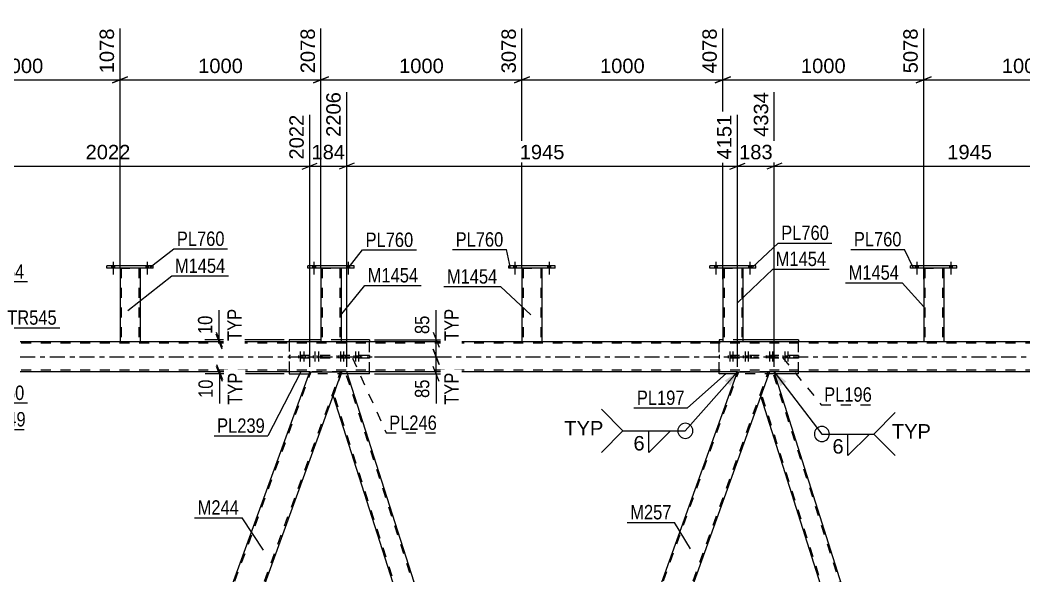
# Model space of a CAD drawing. Header units: millimetres. Extents: x -112 to 729, y -410 to 184.
# Drawn here: x 20.3 to 220.1, y -43.6 to 67 of the extents above; entities that cross this region are included whole.
import ezdxf

# ---------------------------------------------------------------- set-up
doc = ezdxf.new("R2010")
doc.units = ezdxf.units.MM
doc.linetypes.add('DXK_LINE_DOT2', pattern=[3.9198, 1.9599, -1.9599])
doc.linetypes.add('DXK_LINE_DOT3', pattern=[5.9187, 2.979, -0.9799, 0.9799, -0.9799])
doc.styles.add('Arial', font='ARIAL.TTF', dxfattribs={"height": 0.2})
doc.styles.add('Arial Narrow', font='ARIALN.TTF', dxfattribs={"height": 0.2})

# ---------------------------------------------------------------- blocks, each defined once
blk = doc.blocks.new('Part-318931512-2556 - 2534')
at = {"color": 2, "linetype": 'Continuous'}
for p, q in [((34.65, -122), (77.96, -3)), ((41.03, -122), (84.35, -3)), ((77.96, -3), (84.35, -3)), ((40.99, -122), (34.65, -122)), ((41.03, -122), (40.99, -122))]:
    blk.add_line(p, q, dxfattribs=at)
at = {"color": 7, "linetype": 'DXK_LINE_DOT2'}
for p, q in [((34.9, -122), (78.22, -3)), ((40.78, -122), (84.09, -3))]:
    blk.add_line(p, q, dxfattribs=at)
blk = doc.blocks.new('Part-318931512-2621 - 2534')
at = {"color": 2, "linetype": 'Continuous'}
for p, q in [((120.24, -122), (163.11, -3)), ((169.49, -3), (126.62, -122)), ((163.11, -3), (168.98, -3)), ((168.98, -3), (169.49, -3)), ((126.11, -122), (120.24, -122)), ((126.58, -122), (126.11, -122)), ((126.62, -122), (126.58, -122))]:
    blk.add_line(p, q, dxfattribs=at)
at = {"color": 7, "linetype": 'DXK_LINE_DOT2'}
for p, q in [((120.49, -122), (163.36, -3)), ((126.36, -122), (169.23, -3)), ((126.11, -122), (126.47, -122))]:
    blk.add_line(p, q, dxfattribs=at)
blk = doc.blocks.new('Part-318931512-2614 - 2534')
at = {"color": 2, "linetype": 'Continuous'}
for p, q in [((169.5, -3), (168.3, -6.29)), ((206.65, -117.23), (170.43, -3)), ((203.97, -122), (167.76, -7.81))]:
    blk.add_line(p, q, dxfattribs=at)
at = {"color": 7, "linetype": 'DXK_LINE_DOT2'}
for p, q in [((170.43, -3), (169.5, -3)), ((206.52, -117.6), (170.18, -3)), ((167.75, -7.8), (168.3, -6.29)), ((167.76, -7.81), (167.75, -7.8)), ((167.75, -7.8), (167.76, -7.81)), ((204.22, -122), (167.89, -7.43)), ((204.92, -122), (206.65, -117.23)), ((203.97, -122), (204.92, -122))]:
    blk.add_line(p, q, dxfattribs=at)
blk = doc.blocks.new('Part-318931512-2576 - 2534')
at = {"color": 7, "linetype": 'DXK_LINE_DOT2'}
for p, q in [((89.83, 0.24), (73.84, 0.24)), ((73.84, 0.24), (73.84, -0.24)), ((80.35, 0.24), (80.35, -0.24)), ((83.42, -0.24), (83.42, 0.24)), ((89.83, 0.24), (89.83, -0.24)), ((89.83, -0.24), (73.84, -0.24))]:
    blk.add_line(p, q, dxfattribs=at)
blk = doc.blocks.new('Bolt-318931512-2593 - 2534')
at = {"linetype": 'Continuous'}
for points in [[(118.51, 17.63), (119.07, 17.63), (119.07, 18.11), (118.51, 18.11)], [(118.51, 17.63), (119.07, 17.63), (119.07, 18.11), (118.51, 18.11)], [(125.31, 17.63), (125.87, 17.63), (125.87, 18.11), (125.31, 18.11)], [(125.31, 17.63), (125.87, 17.63), (125.87, 18.11), (125.31, 18.11)]]:
    blk.add_hatch(color=1, dxfattribs=at).paths.add_polyline_path(points)
at = {"color": 1, "linetype": 'Continuous'}
for p, q in [((118.51, 18.11), (118.51, 17.63)), ((118.51, 18.11), (118.51, 17.63)), ((118.79, 18.91), (118.79, 16.39)), ((118.79, 18.91), (118.79, 16.39)), ((119.07, 18.11), (119.07, 17.63)), ((119.07, 18.11), (119.07, 17.63)), ((125.31, 18.11), (125.31, 17.63)), ((125.31, 18.11), (125.31, 17.63)), ((125.59, 18.91), (125.59, 16.39)), ((125.59, 18.91), (125.59, 16.39)), ((125.87, 18.11), (125.87, 17.63)), ((125.87, 18.11), (125.87, 17.63))]:
    blk.add_line(p, q, dxfattribs=at)
blk = doc.blocks.new('Bolt-318931512-2594 - 2534')
at = {"color": 1, "linetype": 'DXK_LINE_DOT2'}
for p, q in [((169.15, 0.24), (169.15, -0.24)), ((169.51, 1.04), (169.51, -1.96)), ((169.75, 0.24), (169.75, -0.24)), ((169.87, 0.24), (169.87, -0.24)), ((170.11, 1.04), (170.11, -1.96)), ((170.47, 0.24), (170.47, -0.24)), ((172.17, 0.24), (172.17, -0.24)), ((172.53, 1.04), (172.53, -1.96)), ((172.77, 0.24), (172.77, -0.24)), ((172.89, 0.24), (172.89, -0.24)), ((173.13, 1.04), (173.13, -1.96)), ((173.49, 0.24), (173.49, -0.24))]:
    blk.add_line(p, q, dxfattribs=at)
blk = doc.blocks.new('Bolt-318931512-2689 - 2534')
at = {"color": 1, "linetype": 'DXK_LINE_DOT2'}
for p, q in [((75.69, 0.24), (75.69, -0.24)), ((76.05, 1.04), (76.05, -2.16)), ((76.41, 0.24), (76.41, -0.24)), ((76.41, 0.24), (76.41, -0.24)), ((76.77, 1.04), (76.77, -2.16)), ((77.13, 0.24), (77.13, -0.24)), ((78.62, 0.24), (78.62, -0.24)), ((78.98, 1.04), (78.98, -2.16)), ((79.34, 0.24), (79.34, -0.24)), ((79.35, 0.24), (79.35, -0.24)), ((79.71, 1.04), (79.71, -2.16)), ((80.07, 0.24), (80.07, -0.24))]:
    blk.add_line(p, q, dxfattribs=at)
blk = doc.blocks.new('Bolt-318931512-2728 - 2534')
at = {"color": 1, "linetype": 'DXK_LINE_DOT2'}
for p, q in [((161.24, 0.24), (161.24, -0.24)), ((161.6, 1.04), (161.6, -1.96)), ((161.85, 0.24), (161.85, -0.24)), ((161.96, 0.24), (161.96, -0.24)), ((162.21, 1.04), (162.21, -1.96)), ((162.57, 0.24), (162.57, -0.24)), ((164.26, 0.24), (164.26, -0.24)), ((164.62, 1.04), (164.62, -1.96)), ((164.86, 0.24), (164.86, -0.24)), ((164.98, 0.24), (164.98, -0.24)), ((165.22, 1.04), (165.22, -1.96)), ((165.58, 0.24), (165.58, -0.24))]:
    blk.add_line(p, q, dxfattribs=at)
blk = doc.blocks.new('Part-318931512-2780 - 2534')
at = {"color": 7, "linetype": 'DXK_LINE_DOT2'}
for p, q in [((175.29, 0.24), (159.44, 0.24)), ((159.44, 0.24), (159.44, -0.24)), ((165.85, 0.24), (165.85, -0.24)), ((168.89, -0.24), (168.89, 0.24)), ((175.29, 0.24), (175.29, -0.24)), ((175.29, -0.24), (159.44, -0.24))]:
    blk.add_line(p, q, dxfattribs=at)
blk = doc.blocks.new('Part-318931512-2785 - 2534')
at = {"color": 2, "linetype": 'Continuous'}
for p, q in [((159.44, 3.4), (159.44, 3)), ((160.19, 3.4), (159.44, 3.4)), ((175.29, 3.4), (164.19, 3.4)), ((175.29, 3.4), (175.29, 3)), ((159.44, -3.4), (159.44, -3)), ((162.97, -3.4), (159.44, -3.4)), ((169.36, -3.4), (169.34, -3.4)), ((175.29, -3.4), (170.55, -3.4)), ((175.29, -3.4), (175.29, -3))]:
    blk.add_line(p, q, dxfattribs=at)
at = {"color": 7, "linetype": 'DXK_LINE_DOT2'}
for p, q in [((159.44, -3), (159.44, 3)), ((164.19, 3.4), (160.19, 3.4)), ((175.29, -3), (175.29, 3)), ((170.55, -3.4), (162.97, -3.4))]:
    blk.add_line(p, q, dxfattribs=at)
blk = doc.blocks.new('Part-318931512-2800 - 2534')
at = {"color": 2, "linetype": 'Continuous'}
for p, q in [((73.84, 3.4), (73.84, 3)), ((80.19, 3.4), (73.84, 3.4)), ((89.83, 3.4), (84.19, 3.4)), ((89.83, 3.4), (89.83, 3)), ((73.84, -3), (73.84, -3.4)), ((73.84, -3.4), (77.82, -3.4)), ((89.83, -3.4), (85.43, -3.4)), ((89.83, -3.4), (89.83, -3))]:
    blk.add_line(p, q, dxfattribs=at)
at = {"color": 7, "linetype": 'DXK_LINE_DOT2'}
for p, q in [((73.84, 3), (73.84, -3)), ((84.19, 3.4), (80.19, 3.4)), ((89.83, -3), (89.83, 3)), ((85.43, -3.4), (77.82, -3.4))]:
    blk.add_line(p, q, dxfattribs=at)
blk = doc.blocks.new('Bolt-318931512-2801 - 2534')
at = {"linetype": 'Continuous'}
for points in [[(38.51, 17.63), (39.07, 17.63), (39.07, 18.11), (38.51, 18.11)], [(38.51, 17.63), (39.07, 17.63), (39.07, 18.11), (38.51, 18.11)], [(45.31, 17.63), (45.87, 17.63), (45.87, 18.11), (45.31, 18.11)], [(45.31, 17.63), (45.87, 17.63), (45.87, 18.11), (45.31, 18.11)]]:
    blk.add_hatch(color=1, dxfattribs=at).paths.add_polyline_path(points)
at = {"color": 1, "linetype": 'Continuous'}
for p, q in [((38.51, 18.11), (38.51, 17.63)), ((38.51, 18.11), (38.51, 17.63)), ((38.79, 18.91), (38.79, 16.39)), ((38.79, 18.91), (38.79, 16.39)), ((39.07, 18.11), (39.07, 17.63)), ((39.07, 18.11), (39.07, 17.63)), ((45.31, 18.11), (45.31, 17.63)), ((45.31, 18.11), (45.31, 17.63)), ((45.59, 18.91), (45.59, 16.39)), ((45.59, 18.91), (45.59, 16.39)), ((45.87, 18.11), (45.87, 17.63)), ((45.87, 18.11), (45.87, 17.63))]:
    blk.add_line(p, q, dxfattribs=at)
blk = doc.blocks.new('Bolt-318931512-2802 - 2534')
at = {"color": 1, "linetype": 'DXK_LINE_DOT2'}
for p, q in [((83.69, 0.24), (83.69, -0.24)), ((84.05, 1.04), (84.05, -1.96)), ((84.29, 0.24), (84.29, -0.24)), ((84.41, 0.24), (84.41, -0.24)), ((84.65, 1.04), (84.65, -1.96)), ((85.01, 0.24), (85.01, -0.24)), ((86.71, 0.24), (86.71, -0.24)), ((87.07, 1.04), (87.07, -1.96)), ((87.31, 0.24), (87.31, -0.24)), ((87.43, 0.24), (87.43, -0.24)), ((87.67, 1.04), (87.67, -1.96)), ((88.03, 0.24), (88.03, -0.24))]:
    blk.add_line(p, q, dxfattribs=at)
blk = doc.blocks.new('Bolt-318931512-2803 - 2534')
at = {"linetype": 'Continuous'}
for points in [[(78.51, 17.63), (79.07, 17.63), (79.07, 18.11), (78.51, 18.11)], [(78.51, 17.63), (79.07, 17.63), (79.07, 18.11), (78.51, 18.11)], [(85.31, 17.63), (85.87, 17.63), (85.87, 18.11), (85.31, 18.11)], [(85.31, 17.63), (85.87, 17.63), (85.87, 18.11), (85.31, 18.11)]]:
    blk.add_hatch(color=1, dxfattribs=at).paths.add_polyline_path(points)
at = {"color": 1, "linetype": 'Continuous'}
for p, q in [((78.51, 18.11), (78.51, 17.63)), ((78.51, 18.11), (78.51, 17.63)), ((78.79, 18.91), (78.79, 16.39)), ((78.79, 18.91), (78.79, 16.39)), ((79.07, 18.11), (79.07, 17.63)), ((79.07, 18.11), (79.07, 17.63)), ((85.31, 18.11), (85.31, 17.63)), ((85.31, 18.11), (85.31, 17.63)), ((85.59, 18.91), (85.59, 16.39)), ((85.59, 18.91), (85.59, 16.39)), ((85.87, 18.11), (85.87, 17.63)), ((85.87, 18.11), (85.87, 17.63))]:
    blk.add_line(p, q, dxfattribs=at)
blk = doc.blocks.new('Bolt-318931512-2825 - 2534')
at = {"linetype": 'Continuous'}
for points in [[(198.51, 17.63), (199.07, 17.63), (199.07, 18.11), (198.51, 18.11)], [(198.51, 17.63), (199.07, 17.63), (199.07, 18.11), (198.51, 18.11)], [(205.31, 17.63), (205.87, 17.63), (205.87, 18.11), (205.31, 18.11)], [(205.31, 17.63), (205.87, 17.63), (205.87, 18.11), (205.31, 18.11)]]:
    blk.add_hatch(color=1, dxfattribs=at).paths.add_polyline_path(points)
at = {"color": 1, "linetype": 'Continuous'}
for p, q in [((198.51, 18.11), (198.51, 17.63)), ((198.51, 18.11), (198.51, 17.63)), ((198.79, 18.91), (198.79, 16.39)), ((198.79, 18.91), (198.79, 16.39)), ((199.07, 18.11), (199.07, 17.63)), ((199.07, 18.11), (199.07, 17.63)), ((205.31, 18.11), (205.31, 17.63)), ((205.31, 18.11), (205.31, 17.63)), ((205.59, 18.91), (205.59, 16.39)), ((205.59, 18.91), (205.59, 16.39)), ((205.87, 18.11), (205.87, 17.63)), ((205.87, 18.11), (205.87, 17.63))]:
    blk.add_line(p, q, dxfattribs=at)
blk = doc.blocks.new('Part-318931512-2928 - 2534')
at = {"color": 2, "linetype": 'Continuous'}
for p, q in [((248.23, -3), (204.92, -122)), ((254.61, -3), (211.3, -122)), ((248.23, -3), (254.61, -3)), ((211.26, -122), (204.92, -122)), ((211.3, -122), (211.26, -122))]:
    blk.add_line(p, q, dxfattribs=at)
at = {"color": 7, "linetype": 'DXK_LINE_DOT2'}
for p, q in [((248.48, -3), (205.17, -122)), ((254.36, -3), (211.05, -122))]:
    blk.add_line(p, q, dxfattribs=at)
blk = doc.blocks.new('Bolt-318931512-2930 - 2534')
at = {"linetype": 'Continuous'}
for points in [[(158.51, 17.63), (159.07, 17.63), (159.07, 18.11), (158.51, 18.11)], [(158.51, 17.63), (159.07, 17.63), (159.07, 18.11), (158.51, 18.11)], [(165.31, 17.63), (165.87, 17.63), (165.87, 18.11), (165.31, 18.11)], [(165.31, 17.63), (165.87, 17.63), (165.87, 18.11), (165.31, 18.11)]]:
    blk.add_hatch(color=1, dxfattribs=at).paths.add_polyline_path(points)
at = {"color": 1, "linetype": 'Continuous'}
for p, q in [((158.51, 18.11), (158.51, 17.63)), ((158.51, 18.11), (158.51, 17.63)), ((158.79, 18.91), (158.79, 16.39)), ((158.79, 18.91), (158.79, 16.39)), ((159.07, 18.11), (159.07, 17.63)), ((159.07, 18.11), (159.07, 17.63)), ((165.31, 18.11), (165.31, 17.63)), ((165.31, 18.11), (165.31, 17.63)), ((165.59, 18.91), (165.59, 16.39)), ((165.59, 18.91), (165.59, 16.39)), ((165.87, 18.11), (165.87, 17.63)), ((165.87, 18.11), (165.87, 17.63))]:
    blk.add_line(p, q, dxfattribs=at)
blk = doc.blocks.new('Part-318931512-2940 - 2534')
at = {"color": 2, "linetype": 'Continuous'}
for p, q in [((626.12, 3), (20.31, 3)), ((77.96, -3), (20.31, -3)), ((163.11, -3), (84.35, -3)), ((248.23, -3), (169.49, -3))]:
    blk.add_line(p, q, dxfattribs=at)
at = {"color": 7, "linetype": 'DXK_LINE_DOT2'}
for p, q in [((626.12, 2.68), (20.31, 2.68)), ((626.12, -2.68), (20.31, -2.68)), ((84.35, -3), (77.96, -3)), ((169.49, -3), (163.11, -3))]:
    blk.add_line(p, q, dxfattribs=at)
at = {"color": 7, "linetype": 'DXK_LINE_DOT3'}
blk.add_line((20.31, 0), (626.12, 0), dxfattribs=at)
blk = doc.blocks.new('Part-318931512-2972 - 2534')
at = {"color": 2, "linetype": 'Continuous'}
for p, q in [((120.19, 17.63), (120.19, 3)), ((124.19, 17.63), (124.19, 3))]:
    blk.add_line(p, q, dxfattribs=at)
at = {"color": 7, "linetype": 'DXK_LINE_DOT2'}
for p, q in [((120.19, 17.63), (124.19, 17.63)), ((120.43, 17.63), (120.43, 3)), ((123.95, 17.63), (123.95, 3)), ((124.19, 3), (120.19, 3))]:
    blk.add_line(p, q, dxfattribs=at)
blk = doc.blocks.new('Part-318931512-3079 - 2534')
at = {"color": 2, "linetype": 'Continuous'}
for p, q in [((77.59, 17.63), (77.59, 18.11)), ((86.79, 18.11), (77.59, 18.11)), ((86.79, 17.63), (86.79, 18.11)), ((86.79, 17.63), (77.59, 17.63))]:
    blk.add_line(p, q, dxfattribs=at)
blk = doc.blocks.new('Part-318931512-3008 - 2534')
at = {"color": 7, "linetype": 'DXK_LINE_DOT2'}
for p, q in [((84.35, -3), (82.62, -7.73)), ((85.31, -3), (84.35, -3)), ((121.82, -117.61), (85.06, -3)), ((119.53, -122), (82.76, -7.36)), ((121.53, -118.4), (121.96, -117.24)), ((121.96, -117.24), (121.95, -117.23)), ((120.22, -122), (119.28, -122))]:
    blk.add_line(p, q, dxfattribs=at)
at = {"color": 2, "linetype": 'Continuous'}
for p, q in [((121.95, -117.23), (85.31, -3)), ((119.28, -122), (82.62, -7.73)), ((120.22, -122), (121.53, -118.4))]:
    blk.add_line(p, q, dxfattribs=at)
blk = doc.blocks.new('Part-318931512-3058 - 2534')
at = {"color": 2, "linetype": 'Continuous'}
for p, q in [((197.59, 17.63), (197.59, 18.11)), ((206.79, 18.11), (197.59, 18.11)), ((206.79, 17.63), (206.79, 18.11)), ((206.79, 17.63), (197.59, 17.63))]:
    blk.add_line(p, q, dxfattribs=at)
blk = doc.blocks.new('Part-318931512-3074 - 2534')
at = {"color": 2, "linetype": 'Continuous'}
for p, q in [((80.19, 17.63), (80.19, 3)), ((84.19, 17.63), (84.19, 3))]:
    blk.add_line(p, q, dxfattribs=at)
at = {"color": 7, "linetype": 'DXK_LINE_DOT2'}
for p, q in [((80.19, 17.63), (84.19, 17.63)), ((80.43, 17.63), (80.43, 3)), ((83.95, 17.63), (83.95, 3)), ((84.19, 3), (80.19, 3))]:
    blk.add_line(p, q, dxfattribs=at)
blk = doc.blocks.new('Part-318931512-3098 - 2534')
at = {"color": 2, "linetype": 'Continuous'}
for p, q in [((40.19, 17.63), (40.19, 3)), ((44.19, 17.63), (44.19, 3))]:
    blk.add_line(p, q, dxfattribs=at)
at = {"color": 7, "linetype": 'DXK_LINE_DOT2'}
for p, q in [((40.19, 17.63), (44.19, 17.63)), ((40.43, 17.63), (40.43, 3)), ((43.95, 17.63), (43.95, 3)), ((44.19, 3), (40.19, 3))]:
    blk.add_line(p, q, dxfattribs=at)
blk = doc.blocks.new('Part-318931512-3103 - 2534')
at = {"color": 2, "linetype": 'Continuous'}
for p, q in [((37.59, 17.63), (37.59, 18.11)), ((46.79, 18.11), (37.59, 18.11)), ((46.79, 17.63), (46.79, 18.11)), ((46.79, 17.63), (37.59, 17.63))]:
    blk.add_line(p, q, dxfattribs=at)
blk = doc.blocks.new('Part-318931512-3108 - 2534')
at = {"color": 2, "linetype": 'Continuous'}
for p, q in [((157.59, 17.63), (157.59, 18.11)), ((166.79, 18.11), (157.59, 18.11)), ((166.79, 17.63), (166.79, 18.11)), ((166.79, 17.63), (157.59, 17.63))]:
    blk.add_line(p, q, dxfattribs=at)
blk = doc.blocks.new('Part-318931512-3113 - 2534')
at = {"color": 2, "linetype": 'Continuous'}
for p, q in [((200.19, 17.63), (200.19, 3)), ((204.19, 17.63), (204.19, 3))]:
    blk.add_line(p, q, dxfattribs=at)
at = {"color": 7, "linetype": 'DXK_LINE_DOT2'}
for p, q in [((200.19, 17.63), (204.19, 17.63)), ((200.43, 17.63), (200.43, 3)), ((203.95, 17.63), (203.95, 3)), ((204.19, 3), (200.19, 3))]:
    blk.add_line(p, q, dxfattribs=at)
blk = doc.blocks.new('Part-318931512-3135 - 2534')
at = {"color": 2, "linetype": 'Continuous'}
for p, q in [((117.59, 17.63), (117.59, 18.11)), ((126.79, 18.11), (117.59, 18.11)), ((126.79, 17.63), (126.79, 18.11)), ((126.79, 17.63), (117.59, 17.63))]:
    blk.add_line(p, q, dxfattribs=at)
blk = doc.blocks.new('Part-318931512-3161 - 2534')
at = {"color": 2, "linetype": 'Continuous'}
for p, q in [((160.19, 17.63), (160.19, 3)), ((164.19, 17.63), (164.19, 3))]:
    blk.add_line(p, q, dxfattribs=at)
at = {"color": 7, "linetype": 'DXK_LINE_DOT2'}
for p, q in [((160.19, 17.63), (164.19, 17.63)), ((160.43, 17.63), (160.43, 3)), ((163.95, 17.63), (163.95, 3)), ((164.19, 3), (160.19, 3))]:
    blk.add_line(p, q, dxfattribs=at)
blk = doc.blocks.new('StraightDimension-318931512-8496 - 2534')
at = {"color": 7, "linetype": 'Continuous'}
for p, q in [((120.19, 17.62), (120.19, 65.3)), ((160.19, 15.44), (160.19, 65.3)), ((121.69, 55.7), (118.69, 54.5)), ((120.19, 55.1), (160.19, 55.1)), ((158.69, 54.5), (161.69, 55.7))]:
    blk.add_line(p, q, dxfattribs=at)
at = {"color": 0, "linetype": 'Continuous'}
blk.add_wipeout([(159.59, 65.9), (155.39, 65.9), (155.39, 55.8), (159.59, 55.8)], dxfattribs=at)
at = {"color": 0}
blk.add_wipeout([(145.24, 55.85), (145.24, 60.05), (135.14, 60.05), (135.14, 55.85)], dxfattribs=at)
at = {"color": 3, "linetype": 'Continuous', "style": 'Arial'}
blk.add_text('4078', height=2.865, rotation=90.0002, dxfattribs=at).set_placement((158.99, 56.4))
at = {"color": 3, "style": 'Arial'}
blk.add_text('1000', height=2.865, dxfattribs=at).set_placement((135.74, 56.45))
blk = doc.blocks.new('StraightDimension-318931512-3379 - 2534')
at = {"color": 7, "linetype": 'Continuous'}
for p, q in [((59.31, 4.9), (60.51, 1.9)), ((60.51, 1.5), (59.31, 4.5)), ((72.84, 3.4), (57.06, 3.4)), ((72.84, 3), (57.06, 3)), ((59.91, 3), (59.91, 3.4))]:
    blk.add_line(p, q, dxfattribs=at)
at = {"color": 0}
blk.add_wipeout([(59.16, 8.78), (54.96, 8.78), (54.96, 3.93), (59.16, 3.93)], dxfattribs=at)
at = {"color": 7, "linetype": 'Continuous'}
blk.add_line((59.91, 3.4), (59.91, 9.31), dxfattribs=at)
at = {"color": 3, "style": 'Arial Narrow'}
blk.add_text('10', height=2.863, rotation=90.0002, dxfattribs=at).set_placement((58.56, 4.53))
at = {"color": 0, "linetype": 'Continuous'}
blk.add_wipeout([(65.01, 10.15), (60.81, 10.15), (60.81, 2.56), (65.01, 2.56)], dxfattribs=at)
at = {"color": 7, "linetype": 'Continuous'}
blk.add_line((59.91, 3.4), (59.91, 9.31), dxfattribs=at)
at = {"color": 3, "linetype": 'Continuous', "style": 'Arial Narrow'}
blk.add_text('TYP', height=2.863, rotation=90.0002, dxfattribs=at).set_placement((64.41, 3.16))
blk = doc.blocks.new('StraightDimension-318931512-4481 - 2534')
at = {"color": 7, "linetype": 'Continuous'}
for p, q in [((59.41, -1.5), (60.61, -4.5)), ((60.61, -4.9), (59.41, -1.9)), ((72.84, -3), (57.16, -3)), ((72.84, -3.4), (57.16, -3.4)), ((60.01, -3.4), (60.01, -3))]:
    blk.add_line(p, q, dxfattribs=at)
at = {"color": 0}
blk.add_wipeout([(59.26, -3.92), (55.06, -3.92), (55.06, -8.78), (59.26, -8.78)], dxfattribs=at)
at = {"color": 7, "linetype": 'Continuous'}
blk.add_line((60.01, -3.4), (60.01, -9.3), dxfattribs=at)
at = {"color": 3, "style": 'Arial Narrow'}
blk.add_text('10', height=2.863, rotation=90.0002, dxfattribs=at).set_placement((58.66, -8.18))
at = {"color": 0, "linetype": 'Continuous'}
blk.add_wipeout([(65.11, -2.56), (60.91, -2.56), (60.91, -10.14), (65.11, -10.14)], dxfattribs=at)
at = {"color": 7, "linetype": 'Continuous'}
blk.add_line((60.01, -3.4), (60.01, -9.3), dxfattribs=at)
at = {"color": 3, "linetype": 'Continuous', "style": 'Arial Narrow'}
blk.add_text('TYP', height=2.863, rotation=90.0002, dxfattribs=at).set_placement((64.51, -9.54))
blk = doc.blocks.new('StraightDimension-318931512-3419 - 2534')
at = {"color": 7, "linetype": 'Continuous'}
for p, q in [((85.31, -2), (85.31, 52.65)), ((77.96, -2), (77.96, 48.15)), ((76.46, 37.35), (79.46, 38.55)), ((86.81, 38.55), (83.81, 37.35)), ((77.96, 37.95), (85.31, 37.95))]:
    blk.add_line(p, q, dxfattribs=at)
at = {"color": 0}
blk.add_wipeout([(85.57, 38.7), (85.57, 42.9), (77.7, 42.9), (77.7, 38.7)], dxfattribs=at)
at = {"color": 0, "linetype": 'Continuous'}
blk.add_wipeout([(84.71, 53.25), (80.51, 53.25), (80.51, 43.15), (84.71, 43.15)], dxfattribs=at)
at = {"color": 3, "linetype": 'Continuous', "style": 'Arial'}
blk.add_text('2206', height=2.865, rotation=90.0002, dxfattribs=at).set_placement((84.11, 43.75))
at = {"color": 3, "style": 'Arial'}
blk.add_text('184', height=2.865, dxfattribs=at).set_placement((78.3, 39.3))
blk = doc.blocks.new('StraightDimension-318931512-8498 - 2534')
at = {"color": 7, "linetype": 'Continuous'}
for p, q in [((40.19, 17.62), (40.19, 65.3)), ((80.19, 17.62), (80.19, 65.3)), ((41.69, 55.7), (38.69, 54.5)), ((40.19, 55.1), (80.19, 55.1)), ((78.69, 54.5), (81.69, 55.7))]:
    blk.add_line(p, q, dxfattribs=at)
at = {"color": 0, "linetype": 'Continuous'}
blk.add_wipeout([(79.59, 65.9), (75.39, 65.9), (75.39, 55.8), (79.59, 55.8)], dxfattribs=at)
at = {"color": 0}
blk.add_wipeout([(65.24, 55.85), (65.24, 60.05), (55.14, 60.05), (55.14, 55.85)], dxfattribs=at)
at = {"color": 3, "linetype": 'Continuous', "style": 'Arial'}
blk.add_text('2078', height=2.865, rotation=90.0002, dxfattribs=at).set_placement((78.99, 56.4))
at = {"color": 3, "style": 'Arial'}
blk.add_text('1000', height=2.865, dxfattribs=at).set_placement((55.74, 56.45))
blk = doc.blocks.new('StraightDimension-318931512-8495 - 2534')
at = {"color": 7, "linetype": 'Continuous'}
for p, q in [((160.19, 15.44), (160.19, 65.3)), ((200.19, 15.44), (200.19, 65.3)), ((161.69, 55.7), (158.69, 54.5)), ((160.19, 55.1), (200.19, 55.1)), ((198.69, 54.5), (201.69, 55.7))]:
    blk.add_line(p, q, dxfattribs=at)
at = {"color": 0, "linetype": 'Continuous'}
blk.add_wipeout([(199.59, 65.9), (195.39, 65.9), (195.39, 55.8), (199.59, 55.8)], dxfattribs=at)
at = {"color": 0}
blk.add_wipeout([(185.24, 55.85), (185.24, 60.05), (175.15, 60.05), (175.15, 55.85)], dxfattribs=at)
at = {"color": 3, "linetype": 'Continuous', "style": 'Arial'}
blk.add_text('5078', height=2.865, rotation=90.0002, dxfattribs=at).set_placement((198.99, 56.4))
at = {"color": 3, "style": 'Arial'}
blk.add_text('1000', height=2.865, dxfattribs=at).set_placement((175.75, 56.45))
blk = doc.blocks.new('StraightDimension-318931512-8497 - 2534')
at = {"color": 7, "linetype": 'Continuous'}
for p, q in [((80.19, 17.62), (80.19, 65.3)), ((120.19, 17.62), (120.19, 65.3)), ((81.69, 55.7), (78.69, 54.5)), ((80.19, 55.1), (120.19, 55.1)), ((118.69, 54.5), (121.69, 55.7))]:
    blk.add_line(p, q, dxfattribs=at)
at = {"color": 0, "linetype": 'Continuous'}
blk.add_wipeout([(119.59, 65.9), (115.39, 65.9), (115.39, 55.8), (119.59, 55.8)], dxfattribs=at)
at = {"color": 0}
blk.add_wipeout([(105.23, 55.85), (105.23, 60.05), (95.14, 60.05), (95.14, 55.85)], dxfattribs=at)
at = {"color": 3, "linetype": 'Continuous', "style": 'Arial'}
blk.add_text('3078', height=2.865, rotation=90.0002, dxfattribs=at).set_placement((118.99, 56.4))
at = {"color": 3, "style": 'Arial'}
blk.add_text('1000', height=2.865, dxfattribs=at).set_placement((95.74, 56.45))
blk = doc.blocks.new('StraightDimension-318931512-3358 - 2534')
at = {"color": 7, "linetype": 'Continuous'}
for p, q in [((-2.89, 18.11), (-54.62, 18.11)), ((-51.17, 16.61), (-52.37, 19.61)), ((-51.77, -128.4), (-51.77, 18.11)), ((-52.37, -126.9), (-51.17, -129.9)), ((27.31, -128.4), (-54.62, -128.4))]:
    blk.add_line(p, q, dxfattribs=at)
at = {"color": 0}
blk.add_wipeout([(-52.52, -50.89), (-56.72, -50.89), (-56.72, -59.4), (-52.52, -59.4)], dxfattribs=at)
at = {"color": 3, "style": 'Arial Narrow'}
blk.add_text('3663', height=2.863, rotation=90.0002, dxfattribs=at).set_placement((-53.12, -58.8))
blk = doc.blocks.new('StraightDimension-318931512-3416 - 2534')
at = {"color": 7, "linetype": 'Continuous'}
for p, q in [((170.43, -2), (170.43, 52.65)), ((248.23, -2), (248.23, 48.15)), ((171.93, 38.55), (168.93, 37.35)), ((246.73, 37.35), (249.73, 38.55)), ((170.43, 37.95), (248.23, 37.95))]:
    blk.add_line(p, q, dxfattribs=at)
at = {"color": 0, "linetype": 'Continuous'}
blk.add_wipeout([(247.63, 48.75), (243.43, 48.75), (243.43, 38.65), (247.63, 38.65)], dxfattribs=at)
at = {"color": 0}
blk.add_wipeout([(214.38, 38.7), (214.38, 42.9), (204.28, 42.9), (204.28, 38.7)], dxfattribs=at)
at = {"color": 3, "linetype": 'Continuous', "style": 'Arial'}
blk.add_text('6279', height=2.865, rotation=90.0002, dxfattribs=at).set_placement((247.03, 39.25))
at = {"color": 3, "style": 'Arial'}
blk.add_text('1945', height=2.865, dxfattribs=at).set_placement((204.88, 39.3))
blk = doc.blocks.new('StraightDimension-318931512-3417 - 2534')
at = {"color": 7, "linetype": 'Continuous'}
for p, q in [((170.43, -2), (170.43, 52.65)), ((163.11, -2), (163.11, 48.15)), ((161.61, 37.35), (164.61, 38.55)), ((171.93, 38.55), (168.93, 37.35)), ((163.11, 37.95), (170.43, 37.95))]:
    blk.add_line(p, q, dxfattribs=at)
at = {"color": 0}
blk.add_wipeout([(170.7, 38.7), (170.7, 42.9), (162.83, 42.9), (162.83, 38.7)], dxfattribs=at)
at = {"color": 0, "linetype": 'Continuous'}
blk.add_wipeout([(169.83, 53.25), (165.63, 53.25), (165.63, 43.15), (169.83, 43.15)], dxfattribs=at)
at = {"color": 3, "linetype": 'Continuous', "style": 'Arial'}
blk.add_text('4334', height=2.865, rotation=90.0002, dxfattribs=at).set_placement((169.23, 43.75))
at = {"color": 3, "style": 'Arial'}
blk.add_text('183', height=2.865, dxfattribs=at).set_placement((163.43, 39.3))
blk = doc.blocks.new('StraightDimension-318931512-3418 - 2534')
at = {"color": 7, "linetype": 'Continuous'}
for p, q in [((85.31, -2), (85.31, 52.65)), ((163.11, -2), (163.11, 48.15)), ((86.81, 38.55), (83.81, 37.35)), ((161.61, 37.35), (164.61, 38.55)), ((85.31, 37.95), (163.11, 37.95))]:
    blk.add_line(p, q, dxfattribs=at)
at = {"color": 0, "linetype": 'Continuous'}
blk.add_wipeout([(162.51, 48.75), (158.31, 48.75), (158.31, 38.65), (162.51, 38.65)], dxfattribs=at)
at = {"color": 0}
blk.add_wipeout([(129.26, 38.7), (129.26, 42.9), (119.16, 42.9), (119.16, 38.7)], dxfattribs=at)
at = {"color": 3, "linetype": 'Continuous', "style": 'Arial'}
blk.add_text('4151', height=2.865, rotation=90.0002, dxfattribs=at).set_placement((161.91, 39.25))
at = {"color": 3, "style": 'Arial'}
blk.add_text('1945', height=2.865, dxfattribs=at).set_placement((119.76, 39.3))
blk = doc.blocks.new('StraightDimension-318931512-3420 - 2534')
at = {"color": 7, "linetype": 'Continuous'}
for p, q in [((77.96, -2), (77.96, 48.15)), ((-2.41, 3.6), (-2.41, 41.48)), ((-0.91, 38.55), (-3.91, 37.35)), ((76.46, 37.35), (79.46, 38.55)), ((-2.41, 37.95), (77.96, 37.95))]:
    blk.add_line(p, q, dxfattribs=at)
at = {"color": 0, "linetype": 'Continuous'}
for points in [[(77.36, 48.75), (73.16, 48.75), (73.16, 38.65), (77.36, 38.65)], [(-3.01, 42.08), (-7.21, 42.08), (-7.21, 38.65), (-3.01, 38.65)]]:
    blk.add_wipeout(points, dxfattribs=at)
at = {"color": 0}
blk.add_wipeout([(42.82, 38.7), (42.82, 42.9), (32.73, 42.9), (32.73, 38.7)], dxfattribs=at)
at = {"color": 3, "linetype": 'Continuous', "style": 'Arial'}
for s, height, p in [('2022', 2.865, (76.76, 39.25)), ('0', 2.87, (-3.61, 39.25))]:
    blk.add_text(s, height=height, rotation=90.0002, dxfattribs=at).set_placement(p)
at = {"color": 3, "style": 'Arial'}
blk.add_text('2022', height=2.865, dxfattribs=at).set_placement((33.33, 39.3))
blk = doc.blocks.new('StraightDimension-318931512-3881 - 2534')
at = {"color": 7, "linetype": 'Continuous'}
for p, q in [((102.5, 4.9), (103.7, 1.9)), ((90.83, 3.4), (105.5, 3.4)), ((103.1, 0), (103.1, 3.4)), ((103.7, -1.5), (102.5, 1.5)), ((90.83, 0), (105.5, 0))]:
    blk.add_line(p, q, dxfattribs=at)
at = {"color": 0}
blk.add_wipeout([(102.35, 8.78), (98.15, 8.78), (98.15, 3.93), (102.35, 3.93)], dxfattribs=at)
at = {"color": 7, "linetype": 'Continuous'}
blk.add_line((103.1, 3.4), (103.1, 9.31), dxfattribs=at)
at = {"color": 3, "style": 'Arial Narrow'}
blk.add_text('85', height=2.863, rotation=90.0002, dxfattribs=at).set_placement((101.75, 4.53))
at = {"color": 0, "linetype": 'Continuous'}
blk.add_wipeout([(108.2, 10.15), (104, 10.15), (104, 2.56), (108.2, 2.56)], dxfattribs=at)
at = {"color": 7, "linetype": 'Continuous'}
blk.add_line((103.1, 3.4), (103.1, 9.31), dxfattribs=at)
at = {"color": 3, "linetype": 'Continuous', "style": 'Arial Narrow'}
blk.add_text('TYP', height=2.863, rotation=90.0002, dxfattribs=at).set_placement((107.6, 3.16))
blk = doc.blocks.new('StraightDimension-318931512-3899 - 2534')
at = {"color": 7, "linetype": 'Continuous'}
for p, q in [((102.5, 1.5), (103.7, -1.5)), ((90.83, 0), (105.5, 0)), ((103.7, -4.9), (102.5, -1.9)), ((103.1, -3.4), (103.1, 0)), ((90.83, -3.4), (105.5, -3.4))]:
    blk.add_line(p, q, dxfattribs=at)
at = {"color": 0}
blk.add_wipeout([(102.35, -3.92), (98.15, -3.92), (98.15, -8.78), (102.35, -8.78)], dxfattribs=at)
at = {"color": 7, "linetype": 'Continuous'}
blk.add_line((103.1, -3.4), (103.1, -9.3), dxfattribs=at)
at = {"color": 3, "style": 'Arial Narrow'}
blk.add_text('85', height=2.863, rotation=90.0002, dxfattribs=at).set_placement((101.75, -8.18))
at = {"color": 0, "linetype": 'Continuous'}
blk.add_wipeout([(108.2, -2.56), (104, -2.56), (104, -10.14), (108.2, -10.14)], dxfattribs=at)
at = {"color": 7, "linetype": 'Continuous'}
blk.add_line((103.1, -3.4), (103.1, -9.3), dxfattribs=at)
at = {"color": 3, "linetype": 'Continuous', "style": 'Arial Narrow'}
blk.add_text('TYP', height=2.863, rotation=90.0002, dxfattribs=at).set_placement((107.6, -9.54))
blk = doc.blocks.new('StraightDimension-318931512-8494 - 2534')
at = {"color": 7, "linetype": 'Continuous'}
for p, q in [((200.19, 15.44), (200.19, 65.3)), ((240.19, 18.63), (240.19, 65.3)), ((201.69, 55.7), (198.69, 54.5)), ((200.19, 55.1), (240.19, 55.1)), ((238.69, 54.5), (241.69, 55.7))]:
    blk.add_line(p, q, dxfattribs=at)
at = {"color": 0, "linetype": 'Continuous'}
blk.add_wipeout([(239.59, 65.9), (235.39, 65.9), (235.39, 55.8), (239.59, 55.8)], dxfattribs=at)
at = {"color": 0}
blk.add_wipeout([(225.24, 55.85), (225.24, 60.05), (215.14, 60.05), (215.14, 55.85)], dxfattribs=at)
at = {"color": 3, "linetype": 'Continuous', "style": 'Arial'}
blk.add_text('6078', height=2.865, rotation=90.0002, dxfattribs=at).set_placement((238.99, 56.4))
at = {"color": 3, "style": 'Arial'}
blk.add_text('1000', height=2.865, dxfattribs=at).set_placement((215.74, 56.45))
blk = doc.blocks.new('StraightDimension-318931512-8499 - 2534')
at = {"color": 7, "linetype": 'Continuous'}
for p, q in [((0.71, 18.24), (0.71, 68.95)), ((40.19, 17.62), (40.19, 65.3)), ((2.21, 55.7), (-0.79, 54.5)), ((0.71, 55.1), (40.19, 55.1)), ((38.69, 54.5), (41.69, 55.7))]:
    blk.add_line(p, q, dxfattribs=at)
at = {"color": 0, "linetype": 'Continuous'}
blk.add_wipeout([(39.59, 65.9), (35.39, 65.9), (35.39, 55.8), (39.59, 55.8)], dxfattribs=at)
at = {"color": 0}
blk.add_wipeout([(25.5, 55.85), (25.5, 60.05), (15.4, 60.05), (15.4, 55.85)], dxfattribs=at)
at = {"color": 3, "linetype": 'Continuous', "style": 'Arial'}
blk.add_text('1078', height=2.865, rotation=90.0002, dxfattribs=at).set_placement((38.99, 56.4))
at = {"color": 3, "style": 'Arial'}
blk.add_text('1000', height=2.865, dxfattribs=at).set_placement((16, 56.45))
blk = doc.blocks.new('Mark-318931512-3070 - 2534')
at = {"color": 0}
blk.add_wipeout([(99.55, 14.79), (99.55, 17.79), (89.5, 17.79), (89.5, 14.79)], dxfattribs=at)
blk.add_wipeout([(99.55, 14.79), (99.55, 17.79), (89.5, 17.79), (89.5, 14.79)], dxfattribs=at)
at = {"color": 30, "linetype": 'Continuous'}
for p, q in [((84.08, 8.23), (88.9, 14.19)), ((88.9, 14.19), (100.15, 14.19))]:
    blk.add_line(p, q, dxfattribs=at)
at = {"color": 3, "style": 'Arial Narrow'}
blk.add_text('M1454', height=2.863, dxfattribs=at).set_placement((89.5, 14.79))
blk = doc.blocks.new('Mark-318931512-2552 - 2534')
at = {"color": 0}
blk.add_wipeout([(63.87, -31.41), (63.87, -28.41), (55.64, -28.41), (55.64, -31.41)], dxfattribs=at)
blk.add_wipeout([(63.87, -31.41), (63.87, -28.41), (55.64, -28.41), (55.64, -31.41)], dxfattribs=at)
at = {"color": 30, "linetype": 'Continuous'}
for p in [(55.04, -32.01), (68.76, -38.48)]:
    blk.add_line(p, (64.47, -32.01), dxfattribs=at)
at = {"color": 3, "style": 'Arial Narrow'}
blk.add_text('M244', height=2.863, dxfattribs=at).set_placement((55.64, -31.41))
blk = doc.blocks.new('Mark-318931512-2633 - 2534')
at = {"color": 0}
blk.add_wipeout([(21.41, -13.85), (21.41, -10.85), (11.91, -10.85), (11.91, -13.85)], dxfattribs=at)
blk.add_wipeout([(21.41, -13.85), (21.41, -10.85), (11.91, -10.85), (11.91, -13.85)], dxfattribs=at)
at = {"color": 30, "linetype": 'DXK_LINE_DOT2'}
for p, q in [((7.71, -0.24), (11.31, -14.45)), ((11.31, -14.45), (22.01, -14.45))]:
    blk.add_line(p, q, dxfattribs=at)
at = {"color": 3, "style": 'Arial Narrow'}
blk.add_text('PL249', height=2.863, dxfattribs=at).set_placement((11.91, -13.85))
blk = doc.blocks.new('Mark-318931512-2617 - 2534')
at = {"color": 0}
blk.add_wipeout([(149.98, -32.34), (149.98, -29.34), (141.76, -29.34), (141.76, -32.34)], dxfattribs=at)
blk.add_wipeout([(149.98, -32.34), (149.98, -29.34), (141.76, -29.34), (141.76, -32.34)], dxfattribs=at)
at = {"color": 30, "linetype": 'Continuous'}
for p in [(141.16, -32.94), (153.74, -38.18)]:
    blk.add_line(p, (150.58, -32.94), dxfattribs=at)
at = {"color": 3, "style": 'Arial Narrow'}
blk.add_text('M257', height=2.863, dxfattribs=at).set_placement((141.76, -32.34))
blk = doc.blocks.new('Mark-318931512-2572 - 2534')
at = {"color": 0}
blk.add_wipeout([(103.27, -14.54), (103.27, -11.54), (93.77, -11.54), (93.77, -14.54)], dxfattribs=at)
blk.add_wipeout([(103.27, -14.54), (103.27, -11.54), (93.77, -11.54), (93.77, -14.54)], dxfattribs=at)
at = {"color": 30, "linetype": 'DXK_LINE_DOT2'}
for p, q in [((86.47, -0.24), (93.17, -15.14)), ((93.17, -15.14), (103.87, -15.14))]:
    blk.add_line(p, q, dxfattribs=at)
at = {"color": 3, "style": 'Arial Narrow'}
blk.add_text('PL246', height=2.863, dxfattribs=at).set_placement((93.77, -14.54))
blk = doc.blocks.new('WeldMark-318931512-4530 - 2534')
at = {"linetype": 'Continuous'}
blk.add_hatch(color=30, dxfattribs=at).paths.add_polyline_path([(160.56, -4.75), (163.11, -3), (161.68, -5.74)])
at = {"color": 30, "linetype": 'Continuous'}
blk.add_line((163.11, -3), (152.73, -14.73), dxfattribs=at)
at = {"color": 3, "linetype": 'Continuous'}
for q in [(136.02, -10.44), (136.02, -19.01)]:
    blk.add_line((140.3, -14.73), q, dxfattribs=at)
for start, end in [(90, 270), (270, 90)]:
    blk.add_arc((152.73, -14.73), 1.5, start, end, dxfattribs=at)
at = {"color": 0}
blk.add_wipeout([(144.83, -18.83), (144.83, -15.43), (142.2, -15.43), (142.2, -18.83)], dxfattribs=at)
at = {"color": 30, "linetype": 'Continuous'}
blk.add_line((140.3, -14.73), (152.73, -14.73), dxfattribs=at)
at = {"color": 3, "linetype": 'Continuous'}
for p, q in [((145.48, -14.73), (149.77, -14.73)), ((149.77, -14.73), (145.48, -19.01)), ((145.48, -19.01), (145.48, -14.73))]:
    blk.add_line(p, q, dxfattribs=at)
at = {"color": 3, "style": 'Arial'}
blk.add_text('6', height=2.87, dxfattribs=at).set_placement((142.4, -18.63))
at = {"color": 0, "linetype": 'Continuous'}
blk.add_wipeout([(136.4, -15.63), (136.4, -12.63), (128.63, -12.63), (128.63, -15.63)], dxfattribs=at)
blk.add_wipeout([(136.4, -15.63), (136.4, -12.63), (128.63, -12.63), (128.63, -15.63)], dxfattribs=at)
at = {"color": 3, "linetype": 'Continuous', "style": 'Arial'}
blk.add_text('TYP', height=2.865, dxfattribs=at).set_placement((128.63, -15.63))
blk = doc.blocks.new('Mark-318931512-2628 - 2534')
at = {"color": 0}
blk.add_wipeout([(21.15, -8.59), (21.15, -5.59), (11.64, -5.59), (11.64, -8.59)], dxfattribs=at)
blk.add_wipeout([(21.15, -8.59), (21.15, -5.59), (11.64, -5.59), (11.64, -8.59)], dxfattribs=at)
at = {"color": 30, "linetype": 'Continuous'}
for p, q in [((9.47, -3.4), (11.04, -9.19)), ((11.04, -9.19), (21.75, -9.19))]:
    blk.add_line(p, q, dxfattribs=at)
at = {"color": 3, "style": 'Arial Narrow'}
blk.add_text('PL250', height=2.863, dxfattribs=at).set_placement((11.64, -8.59))
blk = doc.blocks.new('Mark-318931512-3109 - 2534')
at = {"color": 0}
blk.add_wipeout([(195.28, 15.34), (195.28, 18.34), (185.23, 18.34), (185.23, 15.34)], dxfattribs=at)
blk.add_wipeout([(195.28, 15.34), (195.28, 18.34), (185.23, 18.34), (185.23, 15.34)], dxfattribs=at)
at = {"color": 30, "linetype": 'Continuous'}
for p in [(184.63, 14.74), (200.19, 9.92)]:
    blk.add_line(p, (195.88, 14.74), dxfattribs=at)
at = {"color": 3, "style": 'Arial Narrow'}
blk.add_text('M1454', height=2.863, dxfattribs=at).set_placement((185.23, 15.34))
blk = doc.blocks.new('Mark-318931512-2936 - 2534')
at = {"color": 0}
blk.add_wipeout([(27.59, 6.39), (27.59, 9.39), (17.73, 9.39), (17.73, 6.39)], dxfattribs=at)
blk.add_wipeout([(27.59, 6.39), (27.59, 9.39), (17.73, 9.39), (17.73, 6.39)], dxfattribs=at)
at = {"color": 30, "linetype": 'Continuous'}
for p, q in [((13.6, 2.12), (17.13, 5.79)), ((17.13, 5.79), (28.19, 5.79))]:
    blk.add_line(p, q, dxfattribs=at)
at = {"color": 3, "style": 'Arial Narrow'}
blk.add_text('TR545', height=2.863, dxfattribs=at).set_placement((17.73, 6.39))
blk = doc.blocks.new('Mark-318931512-2776 - 2534')
at = {"color": 0}
blk.add_wipeout([(189.88, -8.93), (189.88, -5.93), (180.37, -5.93), (180.37, -8.93)], dxfattribs=at)
blk.add_wipeout([(189.88, -8.93), (189.88, -5.93), (180.37, -5.93), (180.37, -8.93)], dxfattribs=at)
at = {"color": 30, "linetype": 'DXK_LINE_DOT2'}
for p, q in [((172.1, -0.13), (179.77, -9.53)), ((179.77, -9.53), (190.48, -9.53))]:
    blk.add_line(p, q, dxfattribs=at)
at = {"color": 3, "style": 'Arial Narrow'}
blk.add_text('PL196', height=2.863, dxfattribs=at).set_placement((180.37, -8.93))
blk = doc.blocks.new('Mark-318931512-2781 - 2534')
at = {"color": 0}
blk.add_wipeout([(152.59, -9.58), (152.59, -6.58), (143.08, -6.58), (143.08, -9.58)], dxfattribs=at)
blk.add_wipeout([(152.59, -9.58), (152.59, -6.58), (143.08, -6.58), (143.08, -9.58)], dxfattribs=at)
at = {"color": 30, "linetype": 'Continuous'}
for p in [(160.83, -3.29), (142.48, -10.18)]:
    blk.add_line(p, (153.19, -10.18), dxfattribs=at)
at = {"color": 3, "style": 'Arial Narrow'}
blk.add_text('PL197', height=2.863, dxfattribs=at).set_placement((143.08, -9.58))
blk = doc.blocks.new('Mark-318931512-2796 - 2534')
at = {"color": 0}
blk.add_wipeout([(69.02, -15.12), (69.02, -12.12), (59.52, -12.12), (59.52, -15.12)], dxfattribs=at)
blk.add_wipeout([(69.02, -15.12), (69.02, -12.12), (59.52, -12.12), (59.52, -15.12)], dxfattribs=at)
at = {"color": 30, "linetype": 'Continuous'}
for p in [(76.11, -3.1), (58.92, -15.72)]:
    blk.add_line(p, (69.62, -15.72), dxfattribs=at)
at = {"color": 3, "style": 'Arial Narrow'}
blk.add_text('PL239', height=2.863, dxfattribs=at).set_placement((59.52, -15.12))
blk = doc.blocks.new('Mark-318931512-2968 - 2534')
at = {"color": 0}
blk.add_wipeout([(115.31, 14.57), (115.31, 17.57), (105.26, 17.57), (105.26, 14.57)], dxfattribs=at)
blk.add_wipeout([(115.31, 14.57), (115.31, 17.57), (105.26, 17.57), (105.26, 14.57)], dxfattribs=at)
at = {"color": 30, "linetype": 'Continuous'}
for p in [(104.66, 13.97), (121.96, 8.37)]:
    blk.add_line(p, (115.91, 13.97), dxfattribs=at)
at = {"color": 3, "style": 'Arial Narrow'}
blk.add_text('M1454', height=2.863, dxfattribs=at).set_placement((105.26, 14.57))
blk = doc.blocks.new('Mark-318931512-2974 - 2534')
at = {"color": 0}
blk.add_wipeout([(21.14, 15.55), (21.14, 18.55), (11.09, 18.55), (11.09, 15.55)], dxfattribs=at)
blk.add_wipeout([(21.14, 15.55), (21.14, 18.55), (11.09, 18.55), (11.09, 15.55)], dxfattribs=at)
at = {"color": 30, "linetype": 'Continuous'}
for p, q in [((3.56, 10.82), (10.49, 14.95)), ((10.49, 14.95), (21.74, 14.95))]:
    blk.add_line(p, q, dxfattribs=at)
at = {"color": 3, "style": 'Arial Narrow'}
blk.add_text('M1454', height=2.863, dxfattribs=at).set_placement((11.09, 15.55))
blk = doc.blocks.new('Mark-318931512-3075 - 2534')
at = {"color": 0}
blk.add_wipeout([(98.58, 21.85), (98.58, 24.85), (89.07, 24.85), (89.07, 21.85)], dxfattribs=at)
blk.add_wipeout([(98.58, 21.85), (98.58, 24.85), (89.07, 24.85), (89.07, 21.85)], dxfattribs=at)
at = {"color": 30, "linetype": 'Continuous'}
for p, q in [((85.58, 17.63), (88.47, 21.25)), ((88.47, 21.25), (99.18, 21.25))]:
    blk.add_line(p, q, dxfattribs=at)
at = {"color": 3, "style": 'Arial Narrow'}
blk.add_text('PL760', height=2.863, dxfattribs=at).set_placement((89.07, 21.85))
blk = doc.blocks.new('Mark-318931512-3054 - 2534')
at = {"color": 0}
blk.add_wipeout([(195.78, 21.97), (195.78, 24.97), (186.28, 24.97), (186.28, 21.97)], dxfattribs=at)
blk.add_wipeout([(195.78, 21.97), (195.78, 24.97), (186.28, 24.97), (186.28, 21.97)], dxfattribs=at)
at = {"color": 30, "linetype": 'Continuous'}
for p in [(185.68, 21.37), (198.18, 17.63)]:
    blk.add_line(p, (196.38, 21.37), dxfattribs=at)
at = {"color": 3, "style": 'Arial Narrow'}
blk.add_text('PL760', height=2.863, dxfattribs=at).set_placement((186.28, 21.97))
blk = doc.blocks.new('Mark-318931512-3094 - 2534')
at = {"color": 0}
blk.add_wipeout([(61.16, 16.69), (61.16, 19.69), (51.11, 19.69), (51.11, 16.69)], dxfattribs=at)
blk.add_wipeout([(61.16, 16.69), (61.16, 19.69), (51.11, 19.69), (51.11, 16.69)], dxfattribs=at)
at = {"color": 30, "linetype": 'Continuous'}
for p, q in [((41.75, 9.22), (50.51, 16.09)), ((50.51, 16.09), (61.76, 16.09))]:
    blk.add_line(p, q, dxfattribs=at)
at = {"color": 3, "style": 'Arial Narrow'}
blk.add_text('M1454', height=2.863, dxfattribs=at).set_placement((51.11, 16.69))
blk = doc.blocks.new('Mark-318931512-3099 - 2534')
at = {"color": 0}
blk.add_wipeout([(61, 22.06), (61, 25.06), (51.5, 25.06), (51.5, 22.06)], dxfattribs=at)
blk.add_wipeout([(61, 22.06), (61, 25.06), (51.5, 25.06), (51.5, 22.06)], dxfattribs=at)
at = {"color": 30, "linetype": 'Continuous'}
for p, q in [((46.19, 17.8), (50.9, 21.46)), ((50.9, 21.46), (61.6, 21.46))]:
    blk.add_line(p, q, dxfattribs=at)
at = {"color": 3, "style": 'Arial Narrow'}
blk.add_text('PL760', height=2.863, dxfattribs=at).set_placement((51.5, 22.06))
blk = doc.blocks.new('Mark-318931512-3104 - 2534')
at = {"color": 0}
blk.add_wipeout([(181.32, 23.24), (181.32, 26.24), (171.82, 26.24), (171.82, 23.24)], dxfattribs=at)
blk.add_wipeout([(181.32, 23.24), (181.32, 26.24), (171.82, 26.24), (171.82, 23.24)], dxfattribs=at)
at = {"color": 30, "linetype": 'Continuous'}
for p, q in [((166.03, 17.78), (171.22, 22.64)), ((171.22, 22.64), (181.92, 22.64))]:
    blk.add_line(p, q, dxfattribs=at)
at = {"color": 3, "style": 'Arial Narrow'}
blk.add_text('PL760', height=2.863, dxfattribs=at).set_placement((171.82, 23.24))
blk = doc.blocks.new('Mark-318931512-3131 - 2534')
at = {"color": 0}
blk.add_wipeout([(116.51, 21.92), (116.51, 24.92), (107, 24.92), (107, 21.92)], dxfattribs=at)
blk.add_wipeout([(116.51, 21.92), (116.51, 24.92), (107, 24.92), (107, 21.92)], dxfattribs=at)
at = {"color": 30, "linetype": 'Continuous'}
for p in [(106.4, 21.32), (117.95, 17.63)]:
    blk.add_line(p, (117.11, 21.32), dxfattribs=at)
at = {"color": 3, "style": 'Arial Narrow'}
blk.add_text('PL760', height=2.863, dxfattribs=at).set_placement((107, 21.92))
blk = doc.blocks.new('Mark-318931512-3157 - 2534')
at = {"color": 0}
blk.add_wipeout([(180.78, 18.06), (180.78, 21.06), (170.72, 21.06), (170.72, 18.06)], dxfattribs=at)
blk.add_wipeout([(180.78, 18.06), (180.78, 21.06), (170.72, 21.06), (170.72, 18.06)], dxfattribs=at)
at = {"color": 30, "linetype": 'Continuous'}
for p, q in [((163.17, 10.83), (170.12, 17.46)), ((170.12, 17.46), (181.38, 17.46))]:
    blk.add_line(p, q, dxfattribs=at)
at = {"color": 3, "style": 'Arial Narrow'}
blk.add_text('M1454', height=2.863, dxfattribs=at).set_placement((170.72, 18.06))
blk = doc.blocks.new('WeldMark-318931512-4546 - 2534')
at = {"linetype": 'Continuous'}
blk.add_hatch(color=30, dxfattribs=at).paths.add_polyline_path([(171.66, -5.84), (170.43, -3), (172.85, -4.92)])
at = {"color": 30, "linetype": 'Continuous'}
blk.add_line((170.43, -3), (179.92, -15.36), dxfattribs=at)
at = {"color": 3, "linetype": 'Continuous'}
for q in [(194.53, -11.07), (194.53, -19.64)]:
    blk.add_line((190.24, -15.36), q, dxfattribs=at)
blk.add_arc((179.92, -15.36), 1.5, 90, 270, dxfattribs=at)
at = {"color": 0}
blk.add_wipeout([(184.44, -19.46), (184.44, -16.06), (181.82, -16.06), (181.82, -19.46)], dxfattribs=at)
at = {"color": 30, "linetype": 'Continuous'}
blk.add_line((179.92, -15.36), (190.24, -15.36), dxfattribs=at)
at = {"color": 3, "linetype": 'Continuous'}
for p, q in [((185.1, -15.36), (189.38, -15.36)), ((189.38, -15.36), (185.1, -19.64)), ((185.1, -19.64), (185.1, -15.36))]:
    blk.add_line(p, q, dxfattribs=at)
blk.add_arc((179.92, -15.36), 1.5, 270, 90, dxfattribs=at)
at = {"color": 3, "style": 'Arial'}
blk.add_text('6', height=2.87, dxfattribs=at).set_placement((182.02, -19.26))
at = {"color": 0, "linetype": 'Continuous'}
blk.add_wipeout([(201.62, -16.26), (201.62, -13.26), (193.84, -13.26), (193.84, -16.26)], dxfattribs=at)
blk.add_wipeout([(201.62, -16.26), (201.62, -13.26), (193.84, -13.26), (193.84, -16.26)], dxfattribs=at)
at = {"color": 3, "linetype": 'Continuous', "style": 'Arial'}
blk.add_text('TYP', height=2.865, dxfattribs=at).set_placement((193.84, -16.26))

msp = doc.modelspace()

# ---------------------------------------------------------------- block references
for name in ['Part-318931512-3103 - 2534', 'Bolt-318931512-2801 - 2534', 'Part-318931512-3079 - 2534', 'Bolt-318931512-2803 - 2534', 'Part-318931512-3135 - 2534', 'Bolt-318931512-2593 - 2534', 'Part-318931512-3108 - 2534', 'Bolt-318931512-2930 - 2534', 'Part-318931512-3058 - 2534', 'Bolt-318931512-2825 - 2534', 'Part-318931512-3098 - 2534', 'Part-318931512-3074 - 2534', 'Part-318931512-2972 - 2534', 'Part-318931512-3161 - 2534', 'Part-318931512-3113 - 2534', 'Part-318931512-2940 - 2534', 'Part-318931512-2800 - 2534', 'Part-318931512-2785 - 2534', 'Part-318931512-2576 - 2534', 'Bolt-318931512-2689 - 2534', 'Bolt-318931512-2802 - 2534', 'Part-318931512-2780 - 2534', 'Bolt-318931512-2728 - 2534', 'Bolt-318931512-2594 - 2534', 'Part-318931512-2556 - 2534', 'Part-318931512-3008 - 2534', 'Part-318931512-2621 - 2534', 'Part-318931512-2614 - 2534', 'Part-318931512-2928 - 2534']:
    msp.add_blockref(name, (0, 0))

# ---------------------------------------------------------------- next in the draw order: block references
for name in ['StraightDimension-318931512-8496 - 2534', 'StraightDimension-318931512-3419 - 2534', 'StraightDimension-318931512-3358 - 2534', 'StraightDimension-318931512-3379 - 2534', 'StraightDimension-318931512-4481 - 2534', 'WeldMark-318931512-4530 - 2534', 'Mark-318931512-2552 - 2534', 'Mark-318931512-2617 - 2534']:
    msp.add_blockref(name, (0, 0))

# ---------------------------------------------------------------- next in the draw order: block references
for name in ['StraightDimension-318931512-8498 - 2534', 'StraightDimension-318931512-8495 - 2534', 'Mark-318931512-2796 - 2534', 'Mark-318931512-2781 - 2534']:
    msp.add_blockref(name, (0, 0))

# ---------------------------------------------------------------- next in the draw order: block references
for name in ['StraightDimension-318931512-8497 - 2534', 'StraightDimension-318931512-3416 - 2534']:
    msp.add_blockref(name, (0, 0))

# ---------------------------------------------------------------- next in the draw order: block references
for name in ['StraightDimension-318931512-8494 - 2534', 'StraightDimension-318931512-3417 - 2534', 'StraightDimension-318931512-3420 - 2534']:
    msp.add_blockref(name, (0, 0))

# ---------------------------------------------------------------- next in the draw order: block references
for name in ['StraightDimension-318931512-8499 - 2534', 'StraightDimension-318931512-3418 - 2534', 'Mark-318931512-3104 - 2534', 'Mark-318931512-3109 - 2534', 'Mark-318931512-2936 - 2534', 'Mark-318931512-2633 - 2534', 'Mark-318931512-2776 - 2534']:
    msp.add_blockref(name, (0, 0))

# ---------------------------------------------------------------- next in the draw order: block references
for name in ['Mark-318931512-3054 - 2534', 'Mark-318931512-3157 - 2534', 'Mark-318931512-2974 - 2534', 'Mark-318931512-3094 - 2534', 'StraightDimension-318931512-3881 - 2534', 'Mark-318931512-2628 - 2534', 'WeldMark-318931512-4546 - 2534']:
    msp.add_blockref(name, (0, 0))

# ---------------------------------------------------------------- next in the draw order: block references
for name in ['Mark-318931512-3099 - 2534', 'Mark-318931512-3070 - 2534', 'Mark-318931512-2968 - 2534', 'StraightDimension-318931512-3899 - 2534']:
    msp.add_blockref(name, (0, 0))

# ---------------------------------------------------------------- next in the draw order: block references
for name in ['Mark-318931512-3075 - 2534', 'Mark-318931512-3131 - 2534', 'Mark-318931512-2572 - 2534']:
    msp.add_blockref(name, (0, 0))

doc.saveas('drawing.dxf')
